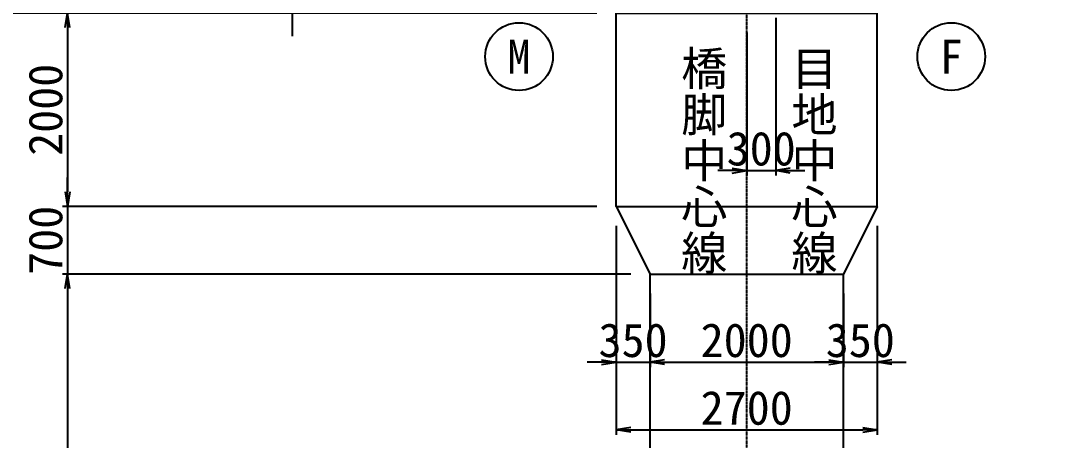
# Model space of a CAD drawing. Header units: millimetres. Extents: x -154198 to 210257, y -78304 to 147765.
# Drawn here: x 7135 to 17745, y -26641 to -22296 of the extents above; entities that cross this region are included whole.
import ezdxf
from ezdxf.enums import TextEntityAlignment as Align

# ---------------------------------------------------------------- set-up
doc = ezdxf.new("R2010")
doc.units = ezdxf.units.MM
doc.header["$LTSCALE"] = 0.25
doc.set_wipeout_variables(frame=1)
doc.linetypes.add('CENTER', pattern=[50.8, 31.75, -6.35, 6.35, -6.35])
doc.linetypes.add('HIDDEN', pattern=[9.525, 6.35, -3.175])
doc.layers.get('Defpoints').update_dxf_attribs({"color": 171})
for name, color, linetype in [('D-BMK', 2, 'CENTER'), ('D-DCR-HCH1', 4, 'Continuous'), ('D-STR-DIM', 7, 'Continuous'), ('D-STR-HTXT', 3, 'Continuous'), ('D-STR-STR1-下部工', 1, 'Continuous')]:
    doc.layers.add(name, color=color, linetype=linetype)
doc.styles.add('MSゴシック_10', font='MS Gothic.ttf')
doc.styles.add('MSゴシック_T', font='@MS Gothic.ttf')
doc.dimstyles.new('DIM-100', dxfattribs={"dimscale": 100, "dimtxt": 3.5, "dimasz": 1.5, "dimexe": 0.5, "dimexo": 2, "dimgap": 0.5, "dimtad": 1, "dimdec": 0, "dimzin": 0, "dimdsep": 46, "dimtxsty": 'MSゴシック_10', "dimblk": 'OPEN', "dimcen": 0.09, "dimclrd": 256, "dimclre": 256, "dimclrt": 3, "dimaunit": 1, "dimadec": 4, "dimazin": 0, "dimtfac": 1, "dimtdec": 0, "dimtix": 1, "dimtmove": 2, "dimatfit": 3, "dimldrblk": 'NONE', "dimfxl": 1, "dimtolj": 1, "dimtzin": 0, "dimarcsym": 0})

# ---------------------------------------------------------------- blocks, each defined once
blk = doc.blocks.new('_Open')
at = {"color": 0, "linetype": 'ByBlock', "lineweight": -2}
for p, q in [((-1, 0.167), (0, 0)), ((-1, -0.167), (0, 0)), ((0, 0), (-1, 0))]:
    blk.add_line(p, q, dxfattribs=at)
blk = doc.blocks.new('*D18')
at = {"layer": 'D-STR-DIM', "lineweight": -2, "transparency": 16777216}
for p, q in [((13095, -22220), (6870, -22220)), ((6920, -22370), (6920, -29670)), ((11445, -29820), (6870, -29820))]:
    blk.add_line(p, q, dxfattribs=at)
at = {"layer": 'Defpoints', "color": 0, "transparency": 16777216}
for p in [(13295, -22220), (6920, -29820), (11645, -29820)]:
    blk.add_point(p, dxfattribs=at)
at = {"layer": 'D-STR-DIM', "lineweight": -2, "transparency": 16777216, "xscale": 150, "yscale": 150, "zscale": 150}
for p, rotation in [((6920, -22220), 90), ((6920, -29820), 270)]:
    blk.add_blockref('_Open', p, dxfattribs=dict(at, rotation=rotation))
at = {"layer": 'D-STR-DIM', "color": 3, "transparency": 16777216, "insert": (6695, -26020), "char_height": 350, "attachment_point": 5, "rotation": 90, "style": 'MSゴシック_10'}
blk.add_mtext('\\A1;7600', dxfattribs=at)
blk = doc.blocks.new('_None')
blk = doc.blocks.new('*D20')
at = {"layer": 'D-STR-DIM', "lineweight": -2, "transparency": 16777216}
for p, q in [((13095, -22220), (7570, -22220)), ((7620, -22370), (7620, -24070)), ((13095, -24220), (7570, -24220))]:
    blk.add_line(p, q, dxfattribs=at)
at = {"layer": 'Defpoints', "color": 0, "transparency": 16777216}
for p in [(13295, -22220), (7620, -24220), (13295, -24220)]:
    blk.add_point(p, dxfattribs=at)
at = {"layer": 'D-STR-DIM', "lineweight": -2, "transparency": 16777216, "xscale": 150, "yscale": 150, "zscale": 150}
for p, rotation in [((7620, -22220), 90), ((7620, -24220), 270)]:
    blk.add_blockref('_Open', p, dxfattribs=dict(at, rotation=rotation))
at = {"layer": 'D-STR-DIM', "color": 3, "transparency": 16777216, "insert": (7395, -23220), "char_height": 350, "attachment_point": 5, "rotation": 90, "style": 'MSゴシック_10'}
blk.add_mtext('\\A1;2000', dxfattribs=at)
blk = doc.blocks.new('*D21')
at = {"layer": 'D-STR-DIM', "lineweight": -2, "transparency": 16777216}
for p, q in [((7620, -24070), (7620, -23920)), ((13095, -24220), (7570, -24220)), ((7620, -24220), (7620, -24920)), ((13445, -24920), (7570, -24920)), ((7620, -25070), (7620, -25220))]:
    blk.add_line(p, q, dxfattribs=at)
at = {"layer": 'Defpoints', "color": 0, "transparency": 16777216}
for p in [(13295, -24220), (7620, -24920), (13645, -24920)]:
    blk.add_point(p, dxfattribs=at)
at = {"layer": 'D-STR-DIM', "lineweight": -2, "transparency": 16777216, "xscale": 150, "yscale": 150, "zscale": 150}
for p, rotation in [((7620, -24220), 270), ((7620, -24920), 90)]:
    blk.add_blockref('_Open', p, dxfattribs=dict(at, rotation=rotation))
at = {"layer": 'D-STR-DIM', "color": 3, "transparency": 16777216, "insert": (7395, -24570), "char_height": 350, "attachment_point": 5, "rotation": 90, "style": 'MSゴシック_10'}
blk.add_mtext('\\A1;700', dxfattribs=at)
blk = doc.blocks.new('*D22')
at = {"layer": 'D-STR-DIM', "lineweight": -2, "transparency": 16777216}
for p, q in [((13445, -24920), (7570, -24920)), ((7620, -25070), (7620, -29670)), ((11445, -29820), (7570, -29820))]:
    blk.add_line(p, q, dxfattribs=at)
at = {"layer": 'Defpoints', "color": 0, "transparency": 16777216}
for p in [(13645, -24920), (7620, -29820), (11645, -29820)]:
    blk.add_point(p, dxfattribs=at)
at = {"layer": 'D-STR-DIM', "lineweight": -2, "transparency": 16777216, "xscale": 150, "yscale": 150, "zscale": 150}
for p, rotation in [((7620, -24920), 90), ((7620, -29820), 270)]:
    blk.add_blockref('_Open', p, dxfattribs=dict(at, rotation=rotation))
at = {"layer": 'D-STR-DIM', "color": 3, "transparency": 16777216, "insert": (7395, -27370), "char_height": 350, "attachment_point": 5, "rotation": 90, "style": 'MSゴシック_10'}
blk.add_mtext('\\A1;4900', dxfattribs=at)
blk = doc.blocks.new('第2朝里川温泉Bv_P1')
at = {"layer": 'D-BMK'}
blk.add_line((300, -13453.675), (300, -3853.675), dxfattribs=at)
at = {"layer": 'D-STR-STR1-下部工'}
for p, q in [((-1050, -3853.675), (1650, -3853.675)), ((-1050, -5853.675), (-1050, -3853.675)), ((1650, -5853.675), (1650, -3853.675)), ((-1050, -5853.675), (1650, -5853.675)), ((-1050, -5853.675), (-700, -6553.675)), ((1650, -5853.675), (1300, -6553.675)), ((-700, -6553.675), (1300, -6553.675)), ((-700, -11453.675), (-700, -6553.675)), ((1300, -11453.675), (1300, -6553.675)), ((3300, -11453.675), (-2700, -11453.675)), ((-2700, -11453.675), (-2700, -13453.675)), ((3300, -13453.675), (3300, -11453.675)), ((-2700, -13453.675), (3300, -13453.675))]:
    blk.add_line(p, q, dxfattribs=at)
at = {"layer": 'D-STR-STR1-下部工', "color": 4, "linetype": 'HIDDEN'}
blk.add_lwpolyline([(-2800, -13553.675), (3400, -13553.675), (3400, -13453.675), (-2800, -13453.675)], close=True, dxfattribs=at)
blk = doc.blocks.new('*D105')
at = {"layer": 'D-STR-DIM', "lineweight": -2, "transparency": 16777216}
for p, q in [((14945, -22270), (14945, -23899)), ((14645, -22420), (14645, -23899)), ((14495, -23849), (14345, -23849)), ((14645, -23849), (14945, -23849)), ((15095, -23849), (15245, -23849))]:
    blk.add_line(p, q, dxfattribs=at)
at = {"layer": 'Defpoints', "color": 0, "transparency": 16777216}
for p in [(14945, -22070), (14645, -22220), (14945, -23849)]:
    blk.add_point(p, dxfattribs=at)
at = {"layer": 'D-STR-DIM', "lineweight": -2, "transparency": 16777216, "xscale": 150, "yscale": 150, "zscale": 150}
blk.add_blockref('_Open', (14645, -23849), dxfattribs=at)
at = {"layer": 'D-STR-DIM', "lineweight": -2, "transparency": 16777216, "xscale": 150, "yscale": 150, "zscale": 150, "rotation": 180}
blk.add_blockref('_Open', (14945, -23849), dxfattribs=at)
at = {"layer": 'D-STR-DIM', "color": 3, "transparency": 16777216, "insert": (14795, -23624), "char_height": 350, "attachment_point": 5, "style": 'MSゴシック_10'}
blk.add_mtext('\\A1;300', dxfattribs=at)
blk = doc.blocks.new('*D204')
at = {"layer": 'D-STR-DIM', "lineweight": -2, "transparency": 16777216}
for p, q in [((13295, -24420), (13295, -26581)), ((15995, -24420), (15995, -26581)), ((13445, -26531), (15845, -26531))]:
    blk.add_line(p, q, dxfattribs=at)
at = {"layer": 'Defpoints', "color": 0, "transparency": 16777216}
for p in [(13295, -24220), (15995, -24220), (15995, -26531)]:
    blk.add_point(p, dxfattribs=at)
at = {"layer": 'D-STR-DIM', "lineweight": -2, "transparency": 16777216, "xscale": 150, "yscale": 150, "zscale": 150, "rotation": 180}
blk.add_blockref('_Open', (13295, -26531), dxfattribs=at)
at = {"layer": 'D-STR-DIM', "lineweight": -2, "transparency": 16777216, "xscale": 150, "yscale": 150, "zscale": 150}
blk.add_blockref('_Open', (15995, -26531), dxfattribs=at)
at = {"layer": 'D-STR-DIM', "color": 3, "transparency": 16777216, "insert": (14645, -26306), "char_height": 350, "attachment_point": 5, "style": 'MSゴシック_10'}
blk.add_mtext('\\A1;2700', dxfattribs=at)
blk = doc.blocks.new('*D205')
at = {"layer": 'D-STR-DIM', "lineweight": -2, "transparency": 16777216}
for p, q in [((13295, -24420), (13295, -25881)), ((13645, -25120), (13645, -25881)), ((13145, -25831), (12995, -25831)), ((13295, -25831), (13645, -25831)), ((13795, -25831), (13945, -25831))]:
    blk.add_line(p, q, dxfattribs=at)
at = {"layer": 'Defpoints', "color": 0, "transparency": 16777216}
for p in [(13295, -24220), (13645, -24920), (13645, -25831)]:
    blk.add_point(p, dxfattribs=at)
at = {"layer": 'D-STR-DIM', "lineweight": -2, "transparency": 16777216, "xscale": 150, "yscale": 150, "zscale": 150}
blk.add_blockref('_Open', (13295, -25831), dxfattribs=at)
at = {"layer": 'D-STR-DIM', "lineweight": -2, "transparency": 16777216, "xscale": 150, "yscale": 150, "zscale": 150, "rotation": 180}
blk.add_blockref('_Open', (13645, -25831), dxfattribs=at)
at = {"layer": 'D-STR-DIM', "color": 3, "transparency": 16777216, "insert": (13470, -25606), "char_height": 350, "attachment_point": 5, "style": 'MSゴシック_10'}
blk.add_mtext('\\A1;350', dxfattribs=at)
blk = doc.blocks.new('*D206')
at = {"layer": 'D-STR-DIM', "lineweight": -2, "transparency": 16777216}
for p, q in [((13645, -25120), (13645, -25881)), ((15645, -25120), (15645, -25881)), ((13795, -25831), (15495, -25831))]:
    blk.add_line(p, q, dxfattribs=at)
at = {"layer": 'Defpoints', "color": 0, "transparency": 16777216}
for p in [(13645, -24920), (15645, -24920), (15645, -25831)]:
    blk.add_point(p, dxfattribs=at)
at = {"layer": 'D-STR-DIM', "lineweight": -2, "transparency": 16777216, "xscale": 150, "yscale": 150, "zscale": 150, "rotation": 180}
blk.add_blockref('_Open', (13645, -25831), dxfattribs=at)
at = {"layer": 'D-STR-DIM', "lineweight": -2, "transparency": 16777216, "xscale": 150, "yscale": 150, "zscale": 150}
blk.add_blockref('_Open', (15645, -25831), dxfattribs=at)
at = {"layer": 'D-STR-DIM', "color": 3, "transparency": 16777216, "insert": (14645, -25606), "char_height": 350, "attachment_point": 5, "style": 'MSゴシック_10'}
blk.add_mtext('\\A1;2000', dxfattribs=at)
blk = doc.blocks.new('*D207')
at = {"layer": 'D-STR-DIM', "lineweight": -2, "transparency": 16777216}
for p, q in [((15995, -24420), (15995, -25881)), ((15645, -25120), (15645, -25881)), ((15495, -25831), (15345, -25831)), ((15645, -25831), (15995, -25831)), ((16145, -25831), (16295, -25831))]:
    blk.add_line(p, q, dxfattribs=at)
at = {"layer": 'Defpoints', "color": 0, "transparency": 16777216}
for p in [(15995, -24220), (15645, -24920), (15995, -25831)]:
    blk.add_point(p, dxfattribs=at)
at = {"layer": 'D-STR-DIM', "lineweight": -2, "transparency": 16777216, "xscale": 150, "yscale": 150, "zscale": 150}
blk.add_blockref('_Open', (15645, -25831), dxfattribs=at)
at = {"layer": 'D-STR-DIM', "lineweight": -2, "transparency": 16777216, "xscale": 150, "yscale": 150, "zscale": 150, "rotation": 180}
blk.add_blockref('_Open', (15995, -25831), dxfattribs=at)
at = {"layer": 'D-STR-DIM', "color": 3, "transparency": 16777216, "insert": (15820, -25606), "char_height": 350, "attachment_point": 5, "style": 'MSゴシック_10'}
blk.add_mtext('\\A1;350', dxfattribs=at)

msp = doc.modelspace()

# ---------------------------------------------------------------- linework, layer by layer
at = {"layer": 'D-STR-HTXT', "color": 4}
for centre in [(12290.2, -22670.1), (16760.4, -22670.1)]:
    msp.add_circle(centre, 350, dxfattribs=at)

# ---------------------------------------------------------------- block references
at = {"layer": 'D-STR-STR1-下部工'}
msp.add_blockref('第2朝里川温泉Bv_P1', (14345.4, -18366.4), dxfattribs=at)

# ---------------------------------------------------------------- texts
at = {"layer": 'D-STR-HTXT', "style": 'MSゴシック_10'}
for s, p in [('M', (12290.2, -22670.1)), ('F', (16760.4, -22670.1))]:
    msp.add_text(s, height=350, dxfattribs=at).set_placement(p, align=Align.MIDDLE)
at = {"layer": 'D-STR-HTXT', "style": 'MSゴシック_T'}
for s, p in [('橋脚中心線', (14024.6, -22548.3)), ('目地中心線', (15164.7, -22548.7))]:
    msp.add_text(s, height=350, rotation=270, dxfattribs=at).set_placement(p)

# ---------------------------------------------------------------- dimensions: what is measured, and where the dimension line sits
at = {"layer": 'D-STR-DIM'}
for base, p1, p2, picture, middle in [((14945.4, -23849), (14645.4, -22220.1), (14945.4, -22070.1), '*D105', (14795.4, -23624)), ((13645.4, -25831.1), (13295.4, -24220.1), (13645.4, -24920.1), '*D205', (13470.4, -25606.1)), ((15995.4, -26531.1), (13295.4, -24220.1), (15995.4, -24220.1), '*D204', (14645.4, -26306.1)), ((15995.4, -25831.1), (15645.4, -24920.1), (15995.4, -24220.1), '*D207', (15820.4, -25606.1)), ((15645.4, -25831.1), (13645.4, -24920.1), (15645.4, -24920.1), '*D206', (14645.4, -25606.1))]:
    dim = msp.add_linear_dim(base=base, p1=p1, p2=p2, dimstyle='DIM-100', dxfattribs=at)
    dim.commit()
    dim.dimension.update_dxf_attribs({"geometry": picture, "text_midpoint": middle})

# ---------------------------------------------------------------- wipeouts: each hides what was drawn before it
at = {"color": 250}
msp.add_wipeout([(9945.4, -11616.4), (9945.4, -17260.3), (9945.4, -18510.3), (10105.1, -18510.3), (9785.7, -18957.5), (9945.4, -18957.5), (9945.4, -20207.5), (9945.4, -25807.5), (-126.5, -25807.5), (-126.5, -11616.4)], dxfattribs=at).dxf.layer = 'D-DCR-HCH1'

# ---------------------------------------------------------------- next in the draw order: linework, layer by layer
at = {"layer": 'D-STR-HTXT', "color": 4}
msp.add_lwpolyline([(9945.4, -15010.3), (9945.4, -18510.3), (10105.1, -18510.3), (9785.7, -18957.5), (9945.4, -18957.5), (9945.4, -22457.5)], dxfattribs=at)

# ---------------------------------------------------------------- next in the draw order: dimensions: what is measured, and where the dimension line sits
at = {"layer": 'D-STR-DIM'}
for base, p1, p2, picture, middle in [((6919.8, -29820.1), (13295.4, -22220.1), (11645.4, -29820.1), '*D18', (6694.8, -26020.1)), ((7619.8, -24220.1), (13295.4, -22220.1), (13295.4, -24220.1), '*D20', (7394.8, -23220.1)), ((7619.8, -24920.1), (13295.4, -24220.1), (13645.4, -24920.1), '*D21', (7394.8, -24570.1)), ((7619.8, -29820.1), (13645.4, -24920.1), (11645.4, -29820.1), '*D22', (7394.8, -27370.1))]:
    dim = msp.add_linear_dim(base=base, p1=p1, p2=p2, angle=90, dimstyle='DIM-100', dxfattribs=at)
    dim.commit()
    dim.dimension.update_dxf_attribs({"geometry": picture, "text_midpoint": middle})

doc.saveas('drawing.dxf')
